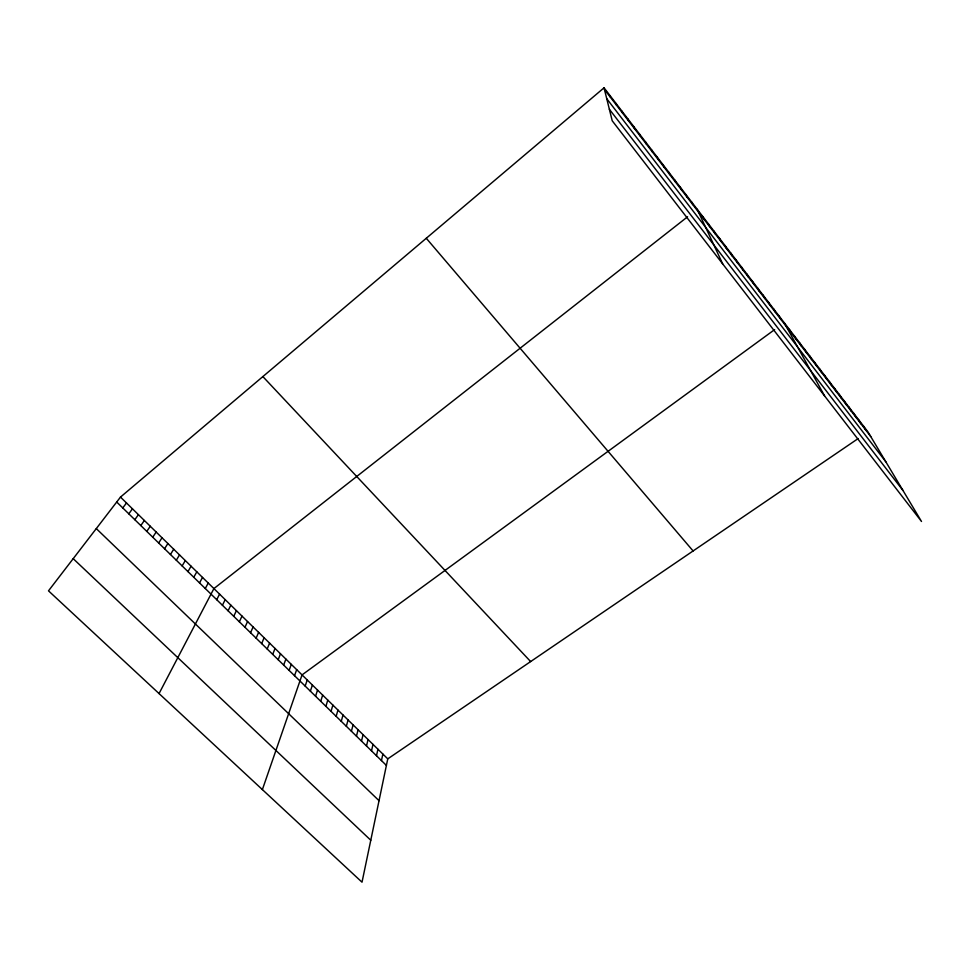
<?xml version="1.0" encoding="UTF-8"?>
<svg xmlns="http://www.w3.org/2000/svg" width="970" height="970" viewBox="0 0 970 970"><rect width="100%" height="100%" fill="white"/><g stroke="black" fill="none" stroke-linecap="round" stroke-linejoin="round"><path stroke-width="1.45" d="M858.171 438.561L387.77 758.855L362.016 882.191L48.5 590.839L120.486 497.089L604.043 87.809L867.956 431.892L921.5 521.472L612.228 120.801L604.043 87.809M381.452 760.589L382.871 754.054M376.493 755.739L377.936 749.228M371.51 750.865L373.001 744.39M366.502 745.991L368.042 739.54M361.495 741.092L363.071 734.666M356.463 736.169L358.075 729.779M351.407 731.235L353.068 724.869M346.338 726.287L348.048 719.946M341.258 721.328L343.004 715.011M336.154 716.345L337.948 710.052M331.037 711.337L332.868 705.081M325.896 706.318L327.775 700.097M320.743 701.286L322.658 695.09M315.565 696.23L317.529 690.07M310.376 691.161L312.388 685.026M305.174 686.081L307.223 679.97M262.385 789.592L302.046 674.902L774.642 329.606M294.528 675.69L296.687 669.652M289.108 670.391L291.303 664.377M283.652 665.068L285.895 659.091M278.196 659.733L280.475 653.78M272.703 654.374L275.043 648.457M267.199 648.991L269.587 643.11M261.67 643.595L264.107 637.739M256.128 638.175L258.614 632.355M250.551 632.743L253.097 626.96M244.973 627.287L247.556 621.54M239.36 621.806L242.003 616.096M233.734 616.314L236.425 610.627M228.083 610.797L230.824 605.147M222.421 605.256L225.21 599.642M216.722 599.702L219.572 594.125M159.044 693.574L213.909 588.584L687.585 216.783M205.288 588.523L208.235 583.018M199.529 582.897L202.536 577.441M193.757 577.259L196.813 571.839M187.962 571.609L191.066 566.213M182.142 565.922L185.306 560.563M176.31 560.223L179.523 554.901M170.441 554.5L173.715 549.214M164.56 548.753L167.895 543.515M158.656 542.982L162.038 537.78M152.739 537.198L156.17 532.033M146.785 531.39L150.277 526.261M140.82 525.558L144.36 520.466M134.818 519.702L138.431 514.658M128.804 513.821L132.466 508.826M122.766 507.928L126.488 502.969M73.199 558.671L370.782 840.238M96.285 528.601L379.04 800.686M116.703 502.011L386.399 765.415M120.486 497.089L387.77 758.855M262.858 376.578L530.651 661.576M426.279 238.268L693.089 550.96M606.735 98.685L885.828 461.793M609.366 109.258L902.997 490.517M604.455 89.495L870.745 436.548M863.191 425.66L865.931 430.28M858.389 419.416L861.093 423.975M853.576 413.135L856.243 417.646M848.75 406.842L851.369 411.304M843.9 400.513L846.483 404.926M839.026 394.172L841.572 398.524M834.139 387.794L836.649 392.11M829.229 381.392L831.69 385.66M824.306 374.966L826.731 379.185M819.347 368.515L821.736 372.674M814.388 362.04L816.728 366.151M809.404 355.541L811.708 359.603M804.397 349.018L806.652 353.019M799.365 342.458L801.584 346.411M794.321 335.887L796.491 339.779M789.253 329.279L791.387 333.122M784.172 322.646L824.573 395.905M778.898 315.783L780.947 319.506M773.611 308.884L775.612 312.558M768.301 301.961L770.253 305.574M762.966 295.001L764.869 298.566M757.606 288.029L759.462 291.521M752.235 281.009L754.042 284.452M746.827 273.976L748.597 277.347M741.407 266.895L743.117 270.218M735.963 259.802L737.624 263.052M730.495 252.673L732.107 255.862M725.002 245.507L726.566 248.635M719.485 238.317L721.001 241.385M713.944 231.102L715.411 234.097M708.379 223.84L709.797 226.786M702.801 216.565L704.159 219.438M697.188 209.241L722.723 263.961M691.549 201.905L692.81 204.646M685.899 194.521L687.099 197.201M680.212 187.113L681.364 189.732M674.502 179.668L675.605 182.214M668.766 172.199L669.821 174.673M663.019 164.694L664.001 167.107M657.236 157.152L658.169 159.492M651.428 149.586L652.301 151.853M645.596 141.984L646.42 144.178M639.739 134.345L640.503 136.467M633.846 126.67L634.562 128.731M627.942 118.971L628.596 120.947M622 111.235L622.607 113.138M616.047 103.463L616.58 105.293M610.057 95.654L610.53 97.412"/></g></svg>
